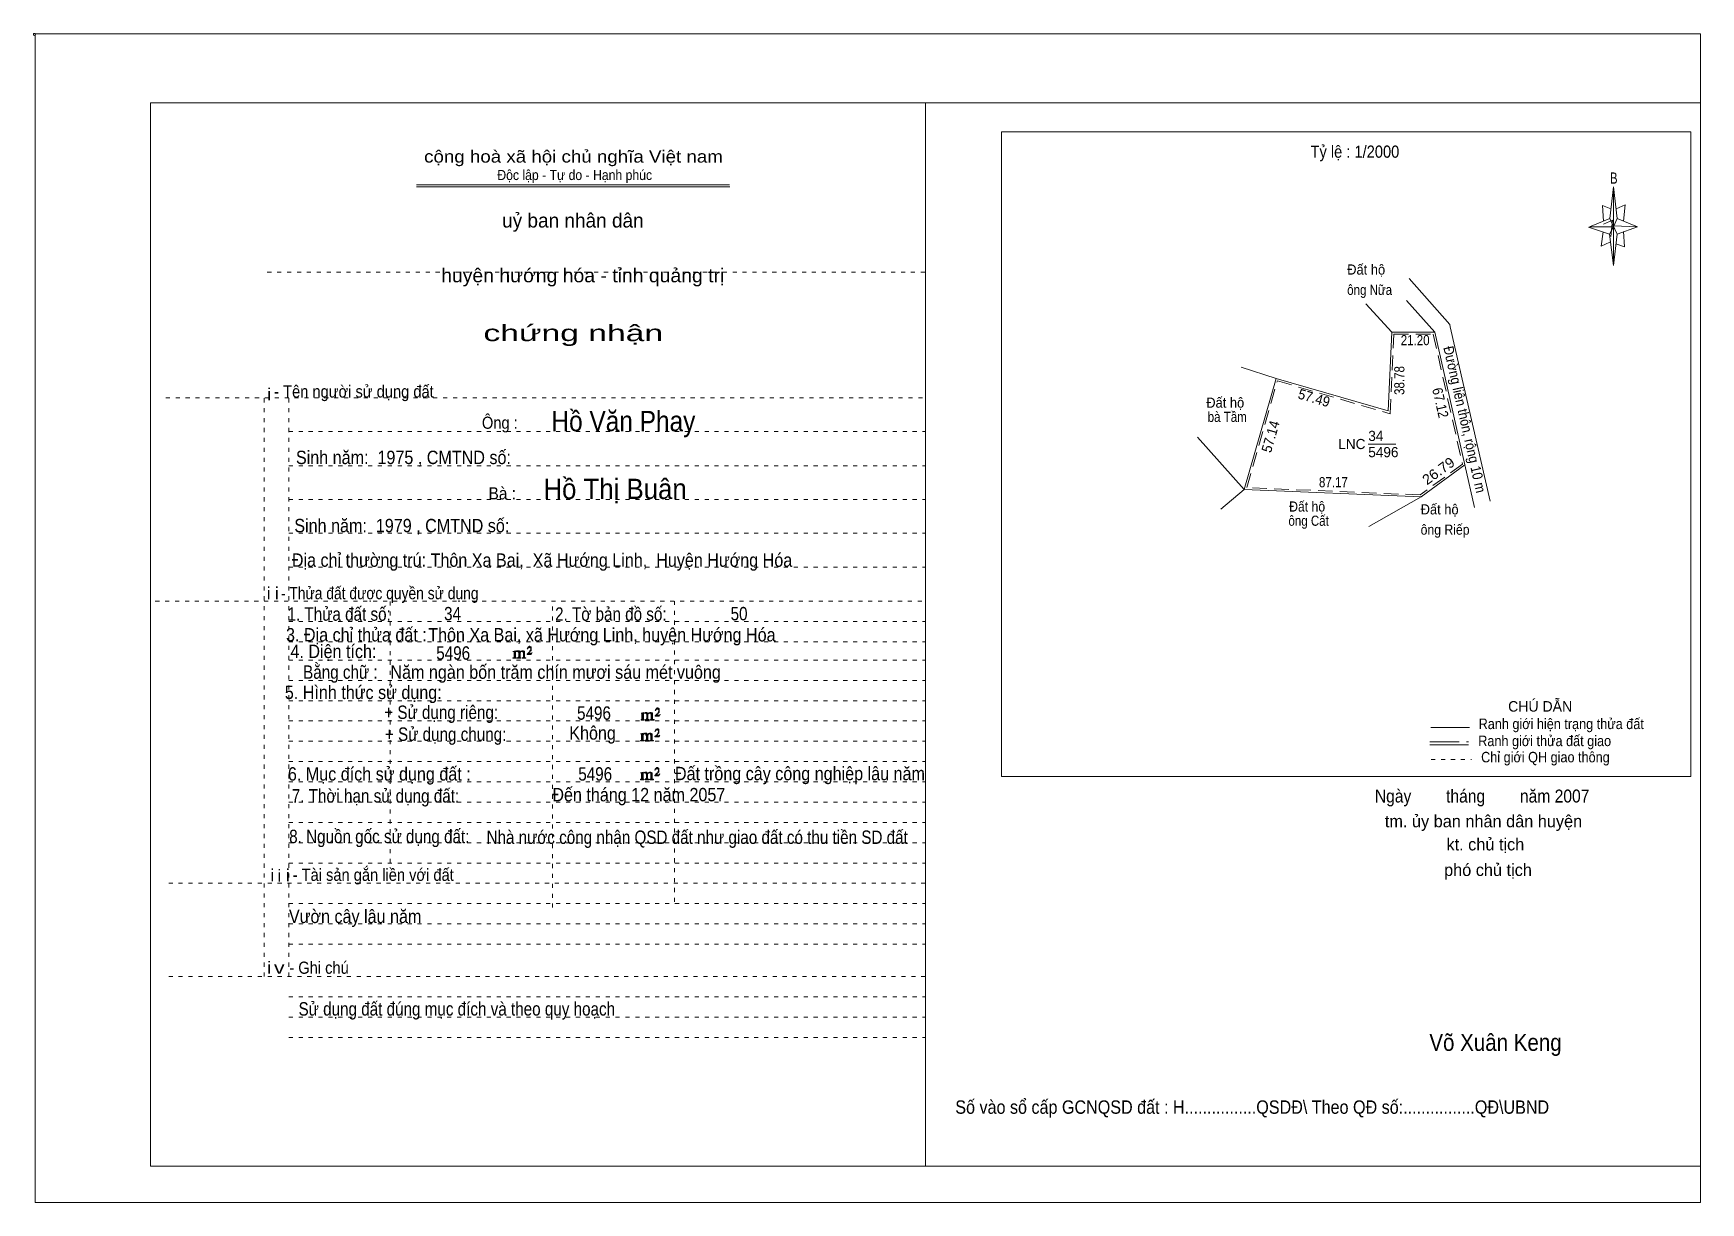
# Model space of a CAD drawing. Header units: centimetres. Extents: x -1.6 to 39.5, y -3.3 to 25.5.
import ezdxf
from ezdxf.enums import TextEntityAlignment as Align

# ---------------------------------------------------------------- set-up
doc = ezdxf.new("R2010")
doc.units = ezdxf.units.CM
doc.header["$LTSCALE"] = 0.12
for name, pattern in [('DOTTED', [1.5, 0.3, -1.2]), ('LONG_DASHED', [7.5, 6, -1.5]), ('MEDIUM_DASHED', [4.5, 3, -1.5])]:
    doc.linetypes.add(name, pattern=pattern)
for name, color, linetype, lineweight in [('1', 7, 'DOTTED', 13), ('10', 7, 'Continuous', 13), ('4', 7, 'Continuous', 13), ('5', 7, 'Continuous', 13), ('50', 7, 'Continuous', 13)]:
    doc.layers.add(name, color=color, linetype=linetype, lineweight=lineweight)

msp = doc.modelspace()

# ---------------------------------------------------------------- hatches: boundary and pattern name
at = {"layer": '50'}
for points in [[(10.27, 10.13), (10.27, 10.12), (10.27, 10.11), (10.25, 10.11), (10.24, 10.11), (10.24, 10.1), (10.33, 10.1), (10.33, 10.11), (10.32, 10.11), (10.31, 10.11), (10.31, 10.12), (10.31, 10.13), (10.31, 10.24), (10.31, 10.25), (10.32, 10.26), (10.34, 10.26), (10.35, 10.26), (10.36, 10.26), (10.37, 10.25), (10.39, 10.22), (10.39, 10.13), (10.37, 10.12), (10.37, 10.11), (10.36, 10.11), (10.35, 10.11), (10.35, 10.1), (10.44, 10.1), (10.44, 10.11), (10.43, 10.11), (10.42, 10.11), (10.42, 10.12), (10.42, 10.13), (10.42, 10.24), (10.44, 10.26), (10.45, 10.26), (10.46, 10.26), (10.49, 10.26), (10.49, 10.25), (10.5, 10.24), (10.5, 10.22), (10.5, 10.13), (10.5, 10.12), (10.49, 10.11), (10.49, 10.11), (10.47, 10.11), (10.47, 10.1), (10.56, 10.1), (10.56, 10.11), (10.55, 10.11), (10.54, 10.11), (10.53, 10.12), (10.53, 10.13), (10.53, 10.2), (10.53, 10.25), (10.53, 10.26), (10.52, 10.27), (10.5, 10.28), (10.47, 10.28), (10.46, 10.28), (10.44, 10.27), (10.41, 10.25), (10.41, 10.26), (10.4, 10.28), (10.39, 10.28), (10.37, 10.28), (10.35, 10.28), (10.34, 10.28), (10.32, 10.26), (10.31, 10.26), (10.31, 10.25), (10.31, 10.25), (10.31, 10.26), (10.31, 10.28), (10.24, 10.26), (10.24, 10.26), (10.25, 10.26), (10.27, 10.25), (10.27, 10.24), (10.27, 10.23)], [(10.69, 10.19), (10.72, 10.24), (10.72, 10.24), (10.71, 10.22), (10.69, 10.22), (10.68, 10.22), (10.63, 10.22), (10.66, 10.26), (10.67, 10.27), (10.69, 10.28), (10.69, 10.3), (10.69, 10.32), (10.69, 10.34), (10.69, 10.35), (10.69, 10.37), (10.68, 10.38), (10.67, 10.38), (10.66, 10.39), (10.65, 10.39), (10.63, 10.38), (10.63, 10.38), (10.62, 10.37), (10.61, 10.35), (10.59, 10.33), (10.61, 10.33), (10.61, 10.35), (10.62, 10.35), (10.63, 10.36), (10.65, 10.36), (10.66, 10.36), (10.67, 10.35), (10.68, 10.35), (10.68, 10.32), (10.68, 10.3), (10.66, 10.28), (10.66, 10.26), (10.65, 10.25), (10.59, 10.2), (10.59, 10.19)], [(13.42, 8.61), (13.42, 8.6), (13.42, 8.59), (13.41, 8.59), (13.4, 8.59), (13.4, 8.57), (13.48, 8.57), (13.48, 8.59), (13.47, 8.59), (13.46, 8.59), (13.46, 8.6), (13.46, 8.61), (13.46, 8.72), (13.46, 8.73), (13.47, 8.74), (13.5, 8.74), (13.51, 8.74), (13.52, 8.74), (13.53, 8.73), (13.54, 8.69), (13.54, 8.61), (13.53, 8.6), (13.53, 8.59), (13.52, 8.59), (13.51, 8.59), (13.51, 8.57), (13.6, 8.57), (13.6, 8.59), (13.58, 8.59), (13.57, 8.59), (13.57, 8.6), (13.57, 8.61), (13.57, 8.72), (13.6, 8.74), (13.61, 8.74), (13.62, 8.74), (13.64, 8.74), (13.64, 8.73), (13.65, 8.72), (13.65, 8.69), (13.65, 8.61), (13.65, 8.6), (13.64, 8.59), (13.64, 8.59), (13.63, 8.59), (13.63, 8.57), (13.72, 8.57), (13.72, 8.59), (13.7, 8.59), (13.69, 8.59), (13.68, 8.6), (13.68, 8.61), (13.68, 8.68), (13.68, 8.73), (13.68, 8.74), (13.67, 8.75), (13.65, 8.76), (13.63, 8.76), (13.62, 8.76), (13.6, 8.75), (13.56, 8.73), (13.56, 8.74), (13.55, 8.76), (13.54, 8.76), (13.53, 8.76), (13.51, 8.76), (13.5, 8.76), (13.47, 8.74), (13.46, 8.74), (13.46, 8.73), (13.46, 8.73), (13.46, 8.74), (13.46, 8.76), (13.4, 8.74), (13.4, 8.74), (13.41, 8.74), (13.42, 8.73), (13.42, 8.72), (13.42, 8.71)], [(13.85, 8.67), (13.87, 8.72), (13.87, 8.72), (13.86, 8.69), (13.85, 8.69), (13.84, 8.69), (13.78, 8.69), (13.82, 8.74), (13.83, 8.75), (13.85, 8.76), (13.85, 8.78), (13.85, 8.79), (13.85, 8.82), (13.85, 8.83), (13.85, 8.85), (13.84, 8.86), (13.83, 8.86), (13.82, 8.87), (13.8, 8.87), (13.78, 8.86), (13.78, 8.86), (13.77, 8.85), (13.76, 8.83), (13.75, 8.81), (13.76, 8.81), (13.76, 8.83), (13.77, 8.83), (13.78, 8.84), (13.8, 8.84), (13.82, 8.84), (13.83, 8.83), (13.84, 8.83), (13.84, 8.79), (13.84, 8.78), (13.82, 8.76), (13.82, 8.74), (13.8, 8.73), (13.75, 8.68), (13.75, 8.67)], [(13.41, 8.09), (13.41, 8.08), (13.41, 8.07), (13.4, 8.07), (13.39, 8.07), (13.39, 8.06), (13.48, 8.06), (13.48, 8.07), (13.47, 8.07), (13.45, 8.07), (13.45, 8.08), (13.45, 8.09), (13.45, 8.2), (13.45, 8.21), (13.47, 8.23), (13.49, 8.23), (13.5, 8.23), (13.51, 8.23), (13.52, 8.21), (13.53, 8.18), (13.53, 8.09), (13.52, 8.08), (13.52, 8.07), (13.51, 8.07), (13.5, 8.07), (13.5, 8.06), (13.59, 8.06), (13.59, 8.07), (13.58, 8.07), (13.57, 8.07), (13.57, 8.08), (13.57, 8.09), (13.57, 8.2), (13.59, 8.23), (13.6, 8.23), (13.61, 8.23), (13.63, 8.23), (13.63, 8.21), (13.64, 8.2), (13.64, 8.18), (13.64, 8.09), (13.64, 8.08), (13.63, 8.07), (13.63, 8.07), (13.62, 8.07), (13.62, 8.06), (13.71, 8.06), (13.71, 8.07), (13.7, 8.07), (13.69, 8.07), (13.67, 8.08), (13.67, 8.09), (13.67, 8.17), (13.67, 8.21), (13.67, 8.23), (13.66, 8.24), (13.64, 8.25), (13.62, 8.25), (13.61, 8.25), (13.59, 8.24), (13.55, 8.21), (13.55, 8.23), (13.54, 8.25), (13.53, 8.25), (13.52, 8.25), (13.5, 8.25), (13.49, 8.25), (13.47, 8.23), (13.45, 8.23), (13.45, 8.21), (13.45, 8.21), (13.45, 8.23), (13.45, 8.25), (13.39, 8.23), (13.39, 8.23), (13.4, 8.23), (13.41, 8.21), (13.41, 8.2), (13.41, 8.19)], [(13.84, 8.16), (13.86, 8.2), (13.86, 8.2), (13.85, 8.18), (13.84, 8.18), (13.83, 8.18), (13.77, 8.18), (13.81, 8.23), (13.82, 8.24), (13.84, 8.25), (13.84, 8.27), (13.84, 8.28), (13.84, 8.3), (13.84, 8.31), (13.84, 8.34), (13.83, 8.35), (13.82, 8.35), (13.81, 8.36), (13.8, 8.36), (13.77, 8.35), (13.77, 8.35), (13.76, 8.34), (13.75, 8.31), (13.74, 8.29), (13.75, 8.29), (13.75, 8.31), (13.76, 8.31), (13.77, 8.33), (13.8, 8.33), (13.81, 8.33), (13.82, 8.31), (13.83, 8.31), (13.83, 8.28), (13.83, 8.27), (13.81, 8.25), (13.81, 8.23), (13.8, 8.21), (13.74, 8.17), (13.74, 8.16)], [(13.84, 7.2), (13.86, 7.25), (13.86, 7.25), (13.85, 7.22), (13.84, 7.22), (13.83, 7.22), (13.77, 7.22), (13.81, 7.27), (13.82, 7.28), (13.84, 7.29), (13.84, 7.31), (13.84, 7.32), (13.84, 7.35), (13.84, 7.36), (13.84, 7.38), (13.83, 7.39), (13.82, 7.39), (13.81, 7.4), (13.79, 7.4), (13.77, 7.39), (13.77, 7.39), (13.76, 7.38), (13.75, 7.36), (13.74, 7.34), (13.75, 7.34), (13.75, 7.36), (13.76, 7.36), (13.77, 7.37), (13.79, 7.37), (13.81, 7.37), (13.82, 7.36), (13.83, 7.36), (13.83, 7.32), (13.83, 7.31), (13.81, 7.29), (13.81, 7.27), (13.79, 7.26), (13.74, 7.21), (13.74, 7.2)], [(13.41, 7.14), (13.41, 7.13), (13.41, 7.12), (13.4, 7.12), (13.39, 7.12), (13.39, 7.1), (13.47, 7.1), (13.47, 7.12), (13.46, 7.12), (13.45, 7.12), (13.45, 7.13), (13.45, 7.14), (13.45, 7.25), (13.45, 7.26), (13.46, 7.27), (13.49, 7.27), (13.5, 7.27), (13.51, 7.27), (13.52, 7.26), (13.53, 7.22), (13.53, 7.14), (13.52, 7.13), (13.52, 7.12), (13.51, 7.12), (13.5, 7.12), (13.5, 7.1), (13.59, 7.1), (13.59, 7.12), (13.57, 7.12), (13.56, 7.12), (13.56, 7.13), (13.56, 7.14), (13.56, 7.25), (13.59, 7.27), (13.6, 7.27), (13.61, 7.27), (13.63, 7.27), (13.63, 7.26), (13.64, 7.25), (13.64, 7.22), (13.64, 7.14), (13.64, 7.13), (13.63, 7.12), (13.63, 7.12), (13.62, 7.12), (13.62, 7.1), (13.71, 7.1), (13.71, 7.12), (13.69, 7.12), (13.68, 7.12), (13.67, 7.13), (13.67, 7.14), (13.67, 7.21), (13.67, 7.26), (13.67, 7.27), (13.66, 7.28), (13.64, 7.29), (13.62, 7.29), (13.61, 7.29), (13.59, 7.28), (13.55, 7.26), (13.55, 7.27), (13.54, 7.29), (13.53, 7.29), (13.52, 7.29), (13.5, 7.29), (13.49, 7.29), (13.46, 7.27), (13.45, 7.27), (13.45, 7.26), (13.45, 7.26), (13.45, 7.27), (13.45, 7.29), (13.39, 7.27), (13.39, 7.27), (13.4, 7.27), (13.41, 7.26), (13.41, 7.25), (13.41, 7.24)]]:
    msp.add_hatch(color=256, dxfattribs=at).paths.add_polyline_path(points)

# ---------------------------------------------------------------- linework, layer by layer
at = {"layer": '1', "linetype": 'Continuous'}
for p, q in [((1.31, -2.42), (1.31, 23.78)), ((1.31, 23.78), (39.51, 23.78)), ((20.41, -2.42), (20.41, 23.78)), ((39.51, -2.42), (39.51, 23.78)), ((7.87, 21.76), (15.58, 21.76)), ((7.87, 21.71), (15.59, 21.71)), ((37.26, 20.55), (36.75, 20.72)), ((1.31, -2.42), (39.51, -2.42))]:
    msp.add_line(p, q, dxfattribs=at)
at = {"layer": '1'}
for p, q in [((4.19, 19.61), (20.41, 19.61)), ((1.69, 16.51), (20.41, 16.51)), ((4.11, 2.25), (4.11, 16.51)), ((4.72, 2.25), (4.72, 16.51)), ((4.72, 15.68), (20.41, 15.68)), ((4.72, 14.84), (20.41, 14.84)), ((4.72, 14.01), (20.41, 14.01)), ((4.72, 13.18), (20.41, 13.18)), ((4.72, 12.34), (20.41, 12.34)), ((1.43, 11.5), (20.41, 11.5)), ((7.22, 5.05), (7.22, 11.5)), ((11.22, 3.95), (11.22, 11.5)), ((14.22, 4.09), (14.22, 11.5)), ((4.72, 11), (20.41, 11)), ((4.72, 10.5), (20.41, 10.5)), ((4.72, 10.05), (20.41, 10.05)), ((4.72, 9.55), (20.41, 9.55)), ((4.72, 9.05), (20.41, 9.05)), ((4.72, 8.55), (20.41, 8.55)), ((4.72, 8.05), (20.41, 8.05)), ((4.72, 7.55), (20.41, 7.55)), ((4.72, 7.05), (20.41, 7.05)), ((4.72, 6.55), (20.41, 6.55)), ((4.72, 6.05), (20.41, 6.05)), ((4.72, 5.55), (20.41, 5.55)), ((4.72, 5.05), (20.41, 5.05)), ((1.76, 4.55), (20.41, 4.55)), ((4.72, 4.05), (20.41, 4.05)), ((4.72, 3.55), (20.41, 3.55)), ((4.72, 3.05), (20.41, 3.05)), ((1.76, 2.25), (20.41, 2.25)), ((4.72, 1.75), (20.41, 1.75)), ((4.72, 1.25), (20.41, 1.25)), ((4.72, 0.75), (20.41, 0.75))]:
    msp.add_line(p, q, dxfattribs=at)
at = {"layer": '1', "linetype": 'Continuous'}
msp.add_lwpolyline([(-1.53, -3.32), (39.51, -3.32), (39.51, 25.48), (-1.53, 25.48)], close=True, dxfattribs=at)
msp.add_lwpolyline([(37.27, 20.35), (37.06, 20.25), (37.11, 20.6)], dxfattribs=at)
at = {"layer": '10', "linetype": 'MEDIUM_DASHED'}
for p, q in [((31.86, 16.12), (31.95, 18.08)), ((31.95, 18.08), (32.92, 18.08)), ((32.92, 18.08), (33.64, 14.88)), ((28.33, 14.3), (29.08, 16.93)), ((29.08, 16.93), (31.86, 16.12)), ((33.64, 14.88), (32.6, 14.12)), ((32.6, 14.12), (28.33, 14.3))]:
    msp.add_line(p, q, dxfattribs=at)
at = {"layer": '10'}
for p, q in [((31.9, 18.13), (32.96, 18.13)), ((29.05, 16.99), (28.19, 17.27)), ((28.26, 14.25), (29.05, 16.99)), ((27.11, 15.54), (28.26, 14.25)), ((31.32, 15.37), (32, 15.37)), ((33.7, 14.86), (32.62, 14.07)), ((27.69, 13.77), (28.26, 14.25)), ((32.62, 14.07), (28.26, 14.25)), ((32.62, 14.07), (31.33, 13.34))]:
    msp.add_line(p, q, dxfattribs=at)
for points in [[(34.32, 13.97), (33.34, 18.26), (33.33, 18.32), (32.33, 19.45)], [(32.26, 18.91), (32.96, 18.13), (33.7, 14.86), (33.94, 13.81)], [(29.05, 16.99), (31.81, 16.19), (31.9, 18.13), (31.26, 18.83)]]:
    msp.add_lwpolyline(points, dxfattribs=at)
at = {"layer": '4'}
for p, q in [((32.86, 8.39), (33.81, 8.39)), ((32.84, 7.96), (33.79, 7.96))]:
    msp.add_line(p, q, dxfattribs=at)
at = {"layer": '4', "linetype": 'LONG_DASHED'}
msp.add_line((32.84, 8.04), (33.79, 8.04), dxfattribs=at)
at = {"layer": '4', "linetype": 'DOTTED'}
msp.add_line((32.87, 7.6), (33.86, 7.6), dxfattribs=at)
at = {"layer": '4'}
msp.add_lwpolyline([(22.28, 23.07), (39.27, 23.07), (39.27, 7.18), (22.28, 7.18)], close=True, dxfattribs=at)
msp.add_circle((-1.55, 25.47), 0.025, dxfattribs=at)
at = {"layer": '5'}
for p, q in [((37.27, 20.93), (37.36, 21.71)), ((37.45, 20.55), (37.36, 19.77)), ((37.45, 20.93), (37.95, 20.73)), ((37.61, 20.61), (37.63, 20.23)), ((37.63, 20.23), (37.42, 20.31))]:
    msp.add_line(p, q, dxfattribs=at)
for points in [[(37.36, 21.71), (37.45, 20.93), (37.36, 20.73)], [(37.36, 20.73), (36.77, 20.73), (37.27, 20.93), (37.45, 20.55), (37.95, 20.73), (37.36, 20.75)], [(37.36, 20.73), (37.36, 19.77), (37.26, 20.55)]]:
    msp.add_lwpolyline(points, close=True, dxfattribs=at)
for points in [[(37.3, 21.17), (37.09, 21.25), (37.12, 20.87)], [(37.43, 21.17), (37.65, 21.27), (37.61, 20.87)], [(37.36, 20.73), (37.27, 20.93), (36.77, 20.73)], [(37.12, 20.79), (37.34, 20.89), (37.3, 20.49)], [(37.36, 20.73), (37.45, 20.55), (37.95, 20.73)]]:
    msp.add_lwpolyline(points, dxfattribs=at)
at = {"layer": '50'}
for points in [[(10.27, 10.13), (10.27, 10.12), (10.27, 10.11), (10.25, 10.11), (10.24, 10.11), (10.24, 10.1), (10.33, 10.1), (10.33, 10.11), (10.32, 10.11), (10.31, 10.11), (10.31, 10.12), (10.31, 10.13), (10.31, 10.24), (10.31, 10.25), (10.32, 10.26), (10.34, 10.26), (10.35, 10.26), (10.36, 10.26), (10.37, 10.25), (10.39, 10.22), (10.39, 10.13), (10.37, 10.12), (10.37, 10.11), (10.36, 10.11), (10.35, 10.11), (10.35, 10.1), (10.44, 10.1), (10.44, 10.11), (10.43, 10.11), (10.42, 10.11), (10.42, 10.12), (10.42, 10.13), (10.42, 10.24), (10.44, 10.26), (10.45, 10.26), (10.46, 10.26), (10.49, 10.26), (10.49, 10.25), (10.5, 10.24), (10.5, 10.22), (10.5, 10.13), (10.5, 10.12), (10.49, 10.11), (10.49, 10.11), (10.47, 10.11), (10.47, 10.1), (10.56, 10.1), (10.56, 10.11), (10.55, 10.11), (10.54, 10.11), (10.53, 10.12), (10.53, 10.13), (10.53, 10.2), (10.53, 10.25), (10.53, 10.26), (10.52, 10.27), (10.5, 10.28), (10.47, 10.28), (10.46, 10.28), (10.44, 10.27), (10.41, 10.25), (10.41, 10.26), (10.4, 10.28), (10.39, 10.28), (10.37, 10.28), (10.35, 10.28), (10.34, 10.28), (10.32, 10.26), (10.31, 10.26), (10.31, 10.25), (10.31, 10.25), (10.31, 10.26), (10.31, 10.28), (10.24, 10.26), (10.24, 10.26), (10.25, 10.26), (10.27, 10.25), (10.27, 10.24), (10.27, 10.23)], [(10.69, 10.19), (10.72, 10.24), (10.72, 10.24), (10.71, 10.22), (10.69, 10.22), (10.68, 10.22), (10.63, 10.22), (10.66, 10.26), (10.67, 10.27), (10.69, 10.28), (10.69, 10.3), (10.69, 10.32), (10.69, 10.34), (10.69, 10.35), (10.69, 10.37), (10.68, 10.38), (10.67, 10.38), (10.66, 10.39), (10.65, 10.39), (10.63, 10.38), (10.63, 10.38), (10.62, 10.37), (10.61, 10.35), (10.59, 10.33), (10.61, 10.33), (10.61, 10.35), (10.62, 10.35), (10.63, 10.36), (10.65, 10.36), (10.66, 10.36), (10.67, 10.35), (10.68, 10.35), (10.68, 10.32), (10.68, 10.3), (10.66, 10.28), (10.66, 10.26), (10.65, 10.25), (10.59, 10.2), (10.59, 10.19)], [(13.42, 8.61), (13.42, 8.6), (13.42, 8.59), (13.41, 8.59), (13.4, 8.59), (13.4, 8.57), (13.48, 8.57), (13.48, 8.59), (13.47, 8.59), (13.46, 8.59), (13.46, 8.6), (13.46, 8.61), (13.46, 8.72), (13.46, 8.73), (13.47, 8.74), (13.5, 8.74), (13.51, 8.74), (13.52, 8.74), (13.53, 8.73), (13.54, 8.69), (13.54, 8.61), (13.53, 8.6), (13.53, 8.59), (13.52, 8.59), (13.51, 8.59), (13.51, 8.57), (13.6, 8.57), (13.6, 8.59), (13.58, 8.59), (13.57, 8.59), (13.57, 8.6), (13.57, 8.61), (13.57, 8.72), (13.6, 8.74), (13.61, 8.74), (13.62, 8.74), (13.64, 8.74), (13.64, 8.73), (13.65, 8.72), (13.65, 8.69), (13.65, 8.61), (13.65, 8.6), (13.64, 8.59), (13.64, 8.59), (13.63, 8.59), (13.63, 8.57), (13.72, 8.57), (13.72, 8.59), (13.7, 8.59), (13.69, 8.59), (13.68, 8.6), (13.68, 8.61), (13.68, 8.68), (13.68, 8.73), (13.68, 8.74), (13.67, 8.75), (13.65, 8.76), (13.63, 8.76), (13.62, 8.76), (13.6, 8.75), (13.56, 8.73), (13.56, 8.74), (13.55, 8.76), (13.54, 8.76), (13.53, 8.76), (13.51, 8.76), (13.5, 8.76), (13.47, 8.74), (13.46, 8.74), (13.46, 8.73), (13.46, 8.73), (13.46, 8.74), (13.46, 8.76), (13.4, 8.74), (13.4, 8.74), (13.41, 8.74), (13.42, 8.73), (13.42, 8.72), (13.42, 8.71)], [(13.85, 8.67), (13.87, 8.72), (13.87, 8.72), (13.86, 8.69), (13.85, 8.69), (13.84, 8.69), (13.78, 8.69), (13.82, 8.74), (13.83, 8.75), (13.85, 8.76), (13.85, 8.78), (13.85, 8.79), (13.85, 8.82), (13.85, 8.83), (13.85, 8.85), (13.84, 8.86), (13.83, 8.86), (13.82, 8.87), (13.8, 8.87), (13.78, 8.86), (13.78, 8.86), (13.77, 8.85), (13.76, 8.83), (13.75, 8.81), (13.76, 8.81), (13.76, 8.83), (13.77, 8.83), (13.78, 8.84), (13.8, 8.84), (13.82, 8.84), (13.83, 8.83), (13.84, 8.83), (13.84, 8.79), (13.84, 8.78), (13.82, 8.76), (13.82, 8.74), (13.8, 8.73), (13.75, 8.68), (13.75, 8.67)], [(13.41, 8.09), (13.41, 8.08), (13.41, 8.07), (13.4, 8.07), (13.39, 8.07), (13.39, 8.06), (13.48, 8.06), (13.48, 8.07), (13.47, 8.07), (13.45, 8.07), (13.45, 8.08), (13.45, 8.09), (13.45, 8.2), (13.45, 8.21), (13.47, 8.23), (13.49, 8.23), (13.5, 8.23), (13.51, 8.23), (13.52, 8.21), (13.53, 8.18), (13.53, 8.09), (13.52, 8.08), (13.52, 8.07), (13.51, 8.07), (13.5, 8.07), (13.5, 8.06), (13.59, 8.06), (13.59, 8.07), (13.58, 8.07), (13.57, 8.07), (13.57, 8.08), (13.57, 8.09), (13.57, 8.2), (13.59, 8.23), (13.6, 8.23), (13.61, 8.23), (13.63, 8.23), (13.63, 8.21), (13.64, 8.2), (13.64, 8.18), (13.64, 8.09), (13.64, 8.08), (13.63, 8.07), (13.63, 8.07), (13.62, 8.07), (13.62, 8.06), (13.71, 8.06), (13.71, 8.07), (13.7, 8.07), (13.69, 8.07), (13.67, 8.08), (13.67, 8.09), (13.67, 8.17), (13.67, 8.21), (13.67, 8.23), (13.66, 8.24), (13.64, 8.25), (13.62, 8.25), (13.61, 8.25), (13.59, 8.24), (13.55, 8.21), (13.55, 8.23), (13.54, 8.25), (13.53, 8.25), (13.52, 8.25), (13.5, 8.25), (13.49, 8.25), (13.47, 8.23), (13.45, 8.23), (13.45, 8.21), (13.45, 8.21), (13.45, 8.23), (13.45, 8.25), (13.39, 8.23), (13.39, 8.23), (13.4, 8.23), (13.41, 8.21), (13.41, 8.2), (13.41, 8.19)], [(13.84, 8.16), (13.86, 8.2), (13.86, 8.2), (13.85, 8.18), (13.84, 8.18), (13.83, 8.18), (13.77, 8.18), (13.81, 8.23), (13.82, 8.24), (13.84, 8.25), (13.84, 8.27), (13.84, 8.28), (13.84, 8.3), (13.84, 8.31), (13.84, 8.34), (13.83, 8.35), (13.82, 8.35), (13.81, 8.36), (13.8, 8.36), (13.77, 8.35), (13.77, 8.35), (13.76, 8.34), (13.75, 8.31), (13.74, 8.29), (13.75, 8.29), (13.75, 8.31), (13.76, 8.31), (13.77, 8.33), (13.8, 8.33), (13.81, 8.33), (13.82, 8.31), (13.83, 8.31), (13.83, 8.28), (13.83, 8.27), (13.81, 8.25), (13.81, 8.23), (13.8, 8.21), (13.74, 8.17), (13.74, 8.16)], [(13.84, 7.2), (13.86, 7.25), (13.86, 7.25), (13.85, 7.22), (13.84, 7.22), (13.83, 7.22), (13.77, 7.22), (13.81, 7.27), (13.82, 7.28), (13.84, 7.29), (13.84, 7.31), (13.84, 7.32), (13.84, 7.35), (13.84, 7.36), (13.84, 7.38), (13.83, 7.39), (13.82, 7.39), (13.81, 7.4), (13.79, 7.4), (13.77, 7.39), (13.77, 7.39), (13.76, 7.38), (13.75, 7.36), (13.74, 7.34), (13.75, 7.34), (13.75, 7.36), (13.76, 7.36), (13.77, 7.37), (13.79, 7.37), (13.81, 7.37), (13.82, 7.36), (13.83, 7.36), (13.83, 7.32), (13.83, 7.31), (13.81, 7.29), (13.81, 7.27), (13.79, 7.26), (13.74, 7.21), (13.74, 7.2)], [(13.41, 7.14), (13.41, 7.13), (13.41, 7.12), (13.4, 7.12), (13.39, 7.12), (13.39, 7.1), (13.47, 7.1), (13.47, 7.12), (13.46, 7.12), (13.45, 7.12), (13.45, 7.13), (13.45, 7.14), (13.45, 7.25), (13.45, 7.26), (13.46, 7.27), (13.49, 7.27), (13.5, 7.27), (13.51, 7.27), (13.52, 7.26), (13.53, 7.22), (13.53, 7.14), (13.52, 7.13), (13.52, 7.12), (13.51, 7.12), (13.5, 7.12), (13.5, 7.1), (13.59, 7.1), (13.59, 7.12), (13.57, 7.12), (13.56, 7.12), (13.56, 7.13), (13.56, 7.14), (13.56, 7.25), (13.59, 7.27), (13.6, 7.27), (13.61, 7.27), (13.63, 7.27), (13.63, 7.26), (13.64, 7.25), (13.64, 7.22), (13.64, 7.14), (13.64, 7.13), (13.63, 7.12), (13.63, 7.12), (13.62, 7.12), (13.62, 7.1), (13.71, 7.1), (13.71, 7.12), (13.69, 7.12), (13.68, 7.12), (13.67, 7.13), (13.67, 7.14), (13.67, 7.21), (13.67, 7.26), (13.67, 7.27), (13.66, 7.28), (13.64, 7.29), (13.62, 7.29), (13.61, 7.29), (13.59, 7.28), (13.55, 7.26), (13.55, 7.27), (13.54, 7.29), (13.53, 7.29), (13.52, 7.29), (13.5, 7.29), (13.49, 7.29), (13.46, 7.27), (13.45, 7.27), (13.45, 7.26), (13.45, 7.26), (13.45, 7.27), (13.45, 7.29), (13.39, 7.27), (13.39, 7.27), (13.4, 7.27), (13.41, 7.26), (13.41, 7.25), (13.41, 7.24)]]:
    msp.add_lwpolyline(points, close=True, dxfattribs=at)

# ---------------------------------------------------------------- texts
at = {"layer": '1'}
for s, height, width, p in [('cộng hoà xã hội chủ nghĩa Việt nam', 0.3, 1.15, (11.735, 22.31)), ('Độc lập - Tự do - Hạnh phúc', 0.25, 0.9, (11.765, 21.88)), ('chứng nhận', 0.4, 1.55, (11.73, 17.91)), ('- Tên người sử dụng đất', 0.3, 0.9, (6.325, 16.52)), ('- Thửa đất được quyền sử dụng', 0.3, 0.85, (6.96, 11.55)), ('- Tài sản gắn liền với đất ', 0.3, 0.9, (6.85, 4.61)), ('v', 0.3, 1.3, (4.485, 2.32)), ('- Ghi chú', 0.3, 0.9, (5.465, 2.32))]:
    msp.add_text(s, height=height, dxfattribs=dict(at, width=width)).set_placement(p, align=Align.CENTER)
for s, height, p in [('uỷ ban nhân dân', 0.35, (11.72, 20.71)), ('i', 0.3, (4.235, 16.45)), ('i', 0.3, (4.225, 11.55)), ('i', 0.3, (4.425, 11.55)), ('i', 0.3, (4.315, 4.6)), ('i', 0.3, (4.485, 4.59)), ('i', 0.3, (4.695, 4.6)), ('i', 0.3, (4.235, 2.32))]:
    msp.add_text(s, height=height, dxfattribs=at).set_placement(p, align=Align.CENTER)
at = {"layer": '10'}
for s, height, width, p in [('Tỷ lệ : 1/2000', 0.3, 0.9, (30.99, 22.43)), ('21.20', 0.25, 0.85, (32.475, 17.81)), ('Đất hộ', 0.25, 0.95, (27.795, 16.27)), ('Hồ Văn Phay', 0.5, 0.9, (12.965, 15.69)), (' bà Tầm', 0.25, 0.85, (27.805, 15.92)), ('Hồ Thị Buân', 0.5, 0.95, (12.76, 14.02)), ('87.17', 0.25, 0.85, (30.46, 14.31)), ('Đất hộ ', 0.25, 0.9, (29.855, 13.71)), ('ông Cất', 0.25, 0.85, (29.85, 13.36)), ('Võ Xuân Keng', 0.42, 0.9, (34.455, 0.42))]:
    msp.add_text(s, height=height, dxfattribs=dict(at, width=width)).set_placement(p, align=Align.CENTER)
for s, width, p in [('Đất hộ', 0.95, (30.8, 19.55)), ('ông Nữa', 0.85, (30.8, 19.05)), ('Đất hộ', 0.95, (32.61, 13.64)), ('ông Riếp', 0.9, (32.61, 13.14))]:
    msp.add_text(s, height=0.25, dxfattribs=dict(at, width=width)).set_placement(p)
for s, rotation, width, p in [('Đường liên thôn, rộng 10 m ', 282.751, 0.9, (33.584, 15.913)), ('38.78', 90, 0.85, (32.21, 16.94)), ('57.49', 343.819, 0.95, (29.95, 16.39)), ('67.12', 282.852, 0.9, (32.976, 16.363)), ('57.14', 73.96, 0.95, (29.031, 15.525)), ('26.79', 35.843, 1.05, (33.122, 14.611))]:
    msp.add_text(s, height=0.25, rotation=rotation, dxfattribs=dict(at, width=width)).set_placement(p, align=Align.CENTER)
for s, p in [('34', (31.32, 15.45)), ('5496', (31.32, 15.05))]:
    msp.add_text(s, height=0.25, dxfattribs=at).set_placement(p)
msp.add_text('LNC', height=0.25, dxfattribs=at).set_placement((31.25, 15.25), align=Align.RIGHT)
at = {"layer": '4'}
msp.add_text('CHÚ DẪN', height=0.2591, dxfattribs=at).set_placement((35.555, 8.78), align=Align.CENTER)
at = {"layer": '4', "width": 0.9}
for s, p in [('Ranh giới hiện trạng thửa đất', (36.075, 8.35)), ('Ranh giới thửa đất giao ', (35.71, 7.93)), ('Chỉ giới QH giao thông', (35.685, 7.53))]:
    msp.add_text(s, height=0.2591, dxfattribs=at).set_placement(p, align=Align.CENTER)
at = {"layer": '5', "width": 0.75}
msp.add_text('B', height=0.276, dxfattribs=at).set_placement((37.37, 21.79), align=Align.CENTER)
at = {"layer": '50'}
for s, height, width, p in [('  huyện hướng hóa - tỉnh quảng trị', 0.34, 1.05, (11.83, 19.36)), ('Ông :', 0.3, 0.9, (9.92, 15.75)), ('Sinh năm:  1975 , CMTND số:  ', 0.33, 0.9, (7.655, 14.88)), ('Bà :', 0.3, 0.95, (9.98, 14.01)), ('Sinh năm:  1979 , CMTND số:  ', 0.33, 0.9, (7.615, 13.2)), ('Địa chỉ thường trú: Thôn Xa Bai,  Xã Hướng Linh,  Huyện Hướng Hóa', 0.33, 0.9, (10.96, 12.35)), ('1. Thửa đất số:  ', 0.33, 0.85, (6.065, 11.02)), ('34', 0.33, 0.85, (8.755, 11.03)), ('2. Tờ bản đồ số:  ', 0.33, 0.85, (12.76, 11.02)), ('50', 0.33, 0.85, (15.815, 11.03)), ('3. Địa chỉ thửa đất : ', 0.33, 0.9, (6.44, 10.51)), ('Thôn Xa Bai, xã Hướng Linh, huyện Hướng Hóa', 0.33, 0.9, (12.435, 10.51)), ('4. Diện tích: ', 0.33, 0.9, (5.875, 10.1)), ('5496', 0.33, 0.85, (8.77, 10.06)), ('Bằng chữ :', 0.33, 0.85, (5.99, 9.59)), ('Năm ngàn bốn trăm chín mươi sáu mét vuông', 0.33, 0.9, (11.295, 9.59)), ('5. Hình thức sử dụng:', 0.33, 0.9, (6.555, 9.09)), ('+ Sử dụng riêng:', 0.33, 0.85, (8.475, 8.6)), ('5496', 0.33, 0.85, (12.24, 8.58)), ('+ Sử dụng chung:', 0.33, 0.85, (8.585, 8.06)), ('Không', 0.33, 0.9, (12.205, 8.09)), ('6. Mục đích sử dụng đất :', 0.33, 0.9, (6.95, 7.08)), ('5496', 0.33, 0.85, (12.27, 7.08)), ('Đất trồng cây công nghiệp lâu năm', 0.33, 0.9, (17.315, 7.09)), ('7. Thời hạn sử dụng đất:', 0.33, 0.85, (6.855, 6.54)), ('Đến tháng 12 năm 2057', 0.33, 0.9, (13.345, 6.57)), ('Ngày        tháng        năm 2007', 0.32, 0.9, (34.125, 6.54)), ('8. Nguồn gốc sử dụng đất:', 0.33, 0.85, (6.95, 5.54)), ('Nhà nước công nhận QSD đất như giao đất có thu tiền SD đất ', 0.33, 0.85, (14.835, 5.52)), ('Vườn cây lâu năm', 0.33, 0.9, (6.355, 3.57)), ('Sử dụng đất đúng mục đích và theo quy hoạch', 0.33, 0.85, (8.86, 1.29)), ('Số vào sổ cấp GCNQSD đất : H................QSDĐ\\ Theo QĐ số:................QĐ\\UBND', 0.33, 0.9, (28.46, -1.13))]:
    msp.add_text(s, height=height, dxfattribs=dict(at, width=width)).set_placement(p, align=Align.CENTER)
for s, p in [('tm. ủy ban nhân dân huyện ', (34.215, 5.93)), ('kt. chủ tịch', (34.205, 5.36)), ('phó chủ tịch', (34.27, 4.73))]:
    msp.add_text(s, height=0.3, dxfattribs=at).set_placement(p, align=Align.CENTER)

doc.saveas('drawing.dxf')
